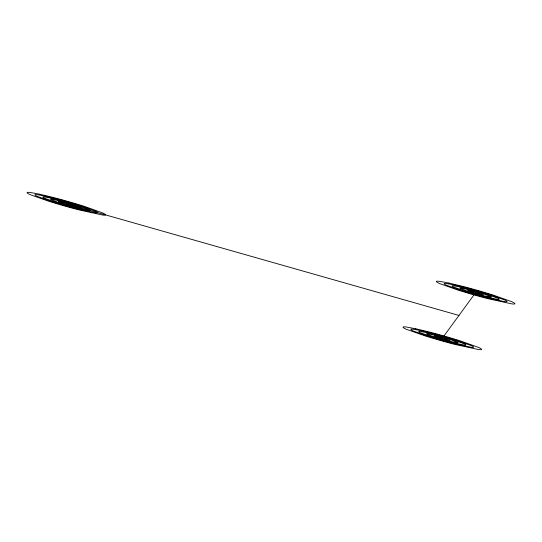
<?xml version="1.0" encoding="UTF-8"?>
<svg xmlns="http://www.w3.org/2000/svg" width="542" height="542" viewBox="0 0 542 542"><rect width="100%" height="100%" fill="white"/><g stroke="black" fill="none" stroke-linecap="round" stroke-linejoin="round"><path stroke-width="0.81" d="M442.286 338.262L475.639 292.599M66.361 203.738L458.966 315.43M51.951 199.239L50.657 199.273C60.46 203.819 71.375 206.698 82.066 208.209C72.675 203.629 62.147 201.428 51.951 199.239M59.153 201.488L58.509 201.509L66.029 204.198L74.213 205.974L66.693 203.284L59.153 201.488M461.228 288.093L459.934 288.127C469.738 292.673 480.652 295.559 491.343 297.063C481.953 292.484 471.425 290.288 461.228 288.093M468.437 290.349L467.787 290.363L475.307 293.053L483.491 294.828L475.971 292.138L468.437 290.349M427.875 333.757L426.581 333.791C436.385 338.337 447.299 341.216 457.99 342.727C448.6 338.147 438.072 335.945 427.875 333.757M435.084 336.006L434.433 336.026L441.954 338.716L450.138 340.491L442.618 337.802L435.084 336.006M39.776 194.232L30.338 192.485A65.223 3.753 17.7 0 0 27.1 192.573A44.22 2.547 17.7 0 0 30.189 194.666L48.584 201.19A41.646 2.398 17.7 0 0 64.694 206.021A65.223 3.753 17.7 0 0 79.139 209.95L102.384 214.998A65.223 3.753 17.7 0 0 105.622 214.91A41.646 2.398 17.7 0 0 102.709 212.938L84.139 206.292A41.646 2.398 17.7 0 0 68.028 201.455A65.223 3.753 17.7 0 0 53.577 197.532L39.776 194.232M45.094 196.129L37.54 194.741A52.174 3.001 17.7 0 0 34.952 194.808A35.372 2.039 17.7 0 0 37.425 196.482L52.14 201.699A33.313 1.917 17.7 0 0 65.026 205.567A52.174 3.001 17.7 0 0 76.585 208.711L95.175 212.742A52.174 3.001 17.7 0 0 97.77 212.674A33.313 1.917 17.7 0 0 95.439 211.102L80.582 205.784A33.313 1.917 17.7 0 0 67.696 201.915A52.174 3.001 17.7 0 0 56.138 198.772L45.094 196.129M50.413 198.033L44.749 196.99A39.132 2.249 17.7 0 0 42.804 197.037A26.531 1.524 17.7 0 0 44.661 198.297L55.697 202.207A24.986 1.436 17.7 0 0 65.358 205.113A39.132 2.249 17.7 0 0 74.03 207.464L87.973 210.492A39.132 2.249 17.7 0 0 89.918 210.445A24.986 1.436 17.7 0 0 88.17 209.259L77.025 205.276A24.986 1.436 17.7 0 0 67.364 202.369A39.132 2.249 17.7 0 0 58.692 200.018L50.413 198.033M449.061 283.087L439.616 281.345A65.223 3.753 17.7 0 0 436.378 281.427A44.22 2.547 17.7 0 0 439.467 283.52L457.861 290.045A41.646 2.398 17.7 0 0 473.972 294.882A65.223 3.753 17.7 0 0 488.423 298.805L511.662 303.852A65.223 3.753 17.7 0 0 514.9 303.764A41.646 2.398 17.7 0 0 511.987 301.792L493.416 295.153A41.646 2.398 17.7 0 0 477.306 290.316A65.223 3.753 17.7 0 0 462.861 286.386L449.061 283.087M454.372 284.99L446.825 283.595A52.174 3.001 17.7 0 0 444.23 283.662A35.372 2.039 17.7 0 0 446.703 285.336L461.418 290.553A33.313 1.917 17.7 0 0 474.304 294.421A52.174 3.001 17.7 0 0 485.862 297.565L504.46 301.603A52.174 3.001 17.7 0 0 507.048 301.535A33.313 1.917 17.7 0 0 504.717 299.956L489.86 294.638A33.313 1.917 17.7 0 0 476.974 290.769A52.174 3.001 17.7 0 0 465.415 287.633L454.372 284.99M459.691 286.887L454.027 285.844A39.132 2.249 17.7 0 0 452.082 285.898A26.531 1.524 17.7 0 0 453.939 287.152L464.975 291.068A24.986 1.436 17.7 0 0 474.636 293.967A39.132 2.249 17.7 0 0 483.308 296.325L497.251 299.353A39.132 2.249 17.7 0 0 499.196 299.299A24.986 1.436 17.7 0 0 497.448 298.114L486.303 294.13A24.986 1.436 17.7 0 0 476.642 291.23A39.132 2.249 17.7 0 0 467.97 288.872L459.691 286.887M415.707 328.75L406.263 327.002A65.223 3.753 17.7 0 0 403.024 327.09A44.22 2.547 17.7 0 0 406.114 329.184L424.508 335.708A41.646 2.398 17.7 0 0 440.619 340.545A65.223 3.753 17.7 0 0 455.07 344.468L478.308 349.515A65.223 3.753 17.7 0 0 481.547 349.427A41.646 2.398 17.7 0 0 478.633 347.456L460.063 340.81A41.646 2.398 17.7 0 0 443.952 335.979A65.223 3.753 17.7 0 0 429.501 332.05L415.707 328.75M421.019 330.647L413.465 329.258A52.174 3.001 17.7 0 0 410.877 329.326A35.372 2.039 17.7 0 0 413.35 330.999L428.065 336.216A33.313 1.917 17.7 0 0 440.951 340.085A52.174 3.001 17.7 0 0 452.509 343.228L471.106 347.259A52.174 3.001 17.7 0 0 473.694 347.192A33.313 1.917 17.7 0 0 471.364 345.62L456.506 340.301A33.313 1.917 17.7 0 0 443.62 336.433A52.174 3.001 17.7 0 0 432.062 333.289L421.019 330.647M426.337 332.551L420.673 331.508A39.132 2.249 17.7 0 0 418.729 331.555A26.531 1.524 17.7 0 0 420.585 332.815L431.622 336.724A24.986 1.436 17.7 0 0 441.283 339.631A39.132 2.249 17.7 0 0 449.955 341.982L463.898 345.01A39.132 2.249 17.7 0 0 465.842 344.963A24.986 1.436 17.7 0 0 464.094 343.777L452.949 339.793A24.986 1.436 17.7 0 0 443.288 336.887A39.132 2.249 17.7 0 0 434.616 334.536L426.337 332.551"/></g></svg>
